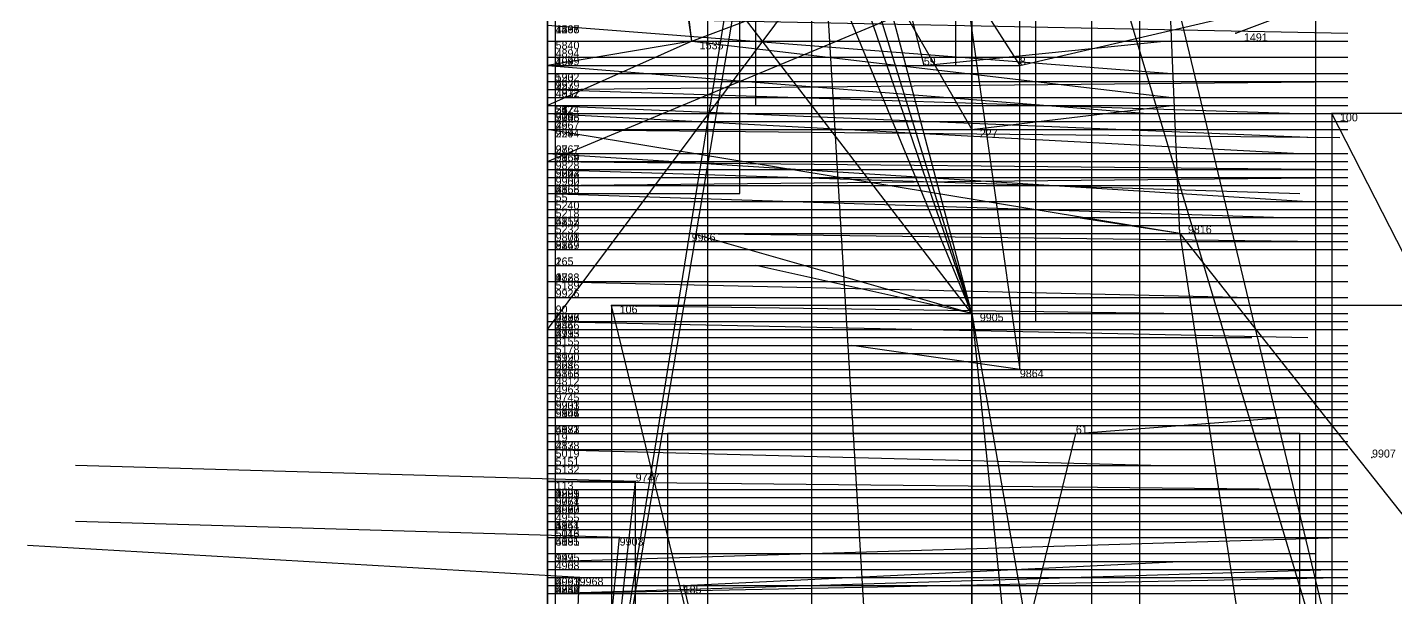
# Model space of a CAD drawing. Extents: x -0.07 to 1.1, y -0.07 to 1.1.
# Drawn here: x -0.065 to 0.106, y 0.1845 to 0.2557 of the extents above; entities that cross this region are included whole.
import ezdxf

# ---------------------------------------------------------------- set-up
doc = ezdxf.new("R2010")
doc.units = 0
for name, color, linetype in [('Clients', 3, 'CONTINUOUS'), ('Facilities', 3, 'CONTINUOUS'), ('Facilities_lines', 3, 'CONTINUOUS'), ('Min_max_boxes', 1, 'CONTINUOUS'), ('Normals', 1, 'CONTINUOUS'), ('Source_points', 5, 'CONTINUOUS'), ('Text', 3, 'CONTINUOUS')]:
    doc.layers.add(name, color=color, linetype=linetype)

msp = doc.modelspace()

# ---------------------------------------------------------------- linework, layer by layer
at = {"layer": 'Clients', "color": 5}
for p in [(0, 0.251, 0.008), (0.047, 0.251), (0.059, 0.251), (0, 0.248, 0.045), (0, 0.246, 0.05), (0, 0.245, 0.038), (0.098, 0.245), (0, 0.243, 0.928), (0.053, 0.243), (0, 0.24, 0.046), (0, 0.239, 0.925), (0, 0.238, 0.964), (0, 0.237, 0.901), (0, 0.236, 0.908), (0, 0.235, 0.038), (0, 0.23, 0.919), (0.018, 0.23, 1), (0.008, 0.221), (0, 0.219, 0.955), (0.059, 0.213, 1), (0.066, 0.205), (0, 0.203, 0.011), (0, 0.199, 0.054), (0.011, 0.199, 1), (0.009, 0.192, 1), (0, 0.19, 0.047), (0.004, 0.187, 1), (0, 0.185, 0.061), (0, 0.185, 0.925), (0.017, 0.186)]:
    msp.add_point(p, dxfattribs=at)
at = {"layer": 'Facilities', "color": 3}
for p in [(0.086, 0.255), (0, 0.254, 0.653), (0.018, 0.254), (0, 0.252, 0.459), (0, 0.252, 0.432), (0, 0.25, 0.121), (0, 0.249, 0.191), (0, 0.249, 0.69), (0, 0.248, 0.906), (0, 0.247, 0.31), (0, 0.247, 0.283), (0, 0.246, 0.222), (0, 0.246, 0.147), (0, 0.245, 0.712), (0, 0.245, 0.706), (0, 0.245, 0.876), (0, 0.244, 0.578), (0, 0.244, 0.806), (0, 0.243, 0.108), (0, 0.243, 0.083), (0, 0.243, 0.37), (0, 0.24, 0.779), (0, 0.239, 0.627), (0, 0.239, 0.916), (0, 0.239, 0.803), (0, 0.238, 0.288), (0, 0.238, 0.754), (0, 0.236, 0.283), (0, 0.236, 0.747), (0, 0.234, 0.183), (0, 0.233, 0.615), (0, 0.232, 0.393), (0, 0.232, 0.557), (0, 0.232, 0.648), (0, 0.231, 0.569), (0, 0.23, 0.601), (0, 0.23, 0.766), (0.079, 0.23, 1), (0, 0.229, 0.84), (0, 0.228, 0.194), (0, 0.228, 0.717), (0, 0.226, 0.164), (0, 0.226, 0.244), (0, 0.224, 0.027), (0, 0.224, 0.344), (0, 0.224, 0.543), (0, 0.224, 0.882), (0, 0.222, 0.767), (0, 0.22, 0.159), (0, 0.22, 0.422), (0, 0.219, 0.127), (0, 0.219, 0.167), (0, 0.219, 0.769), (0, 0.219, 0.791), (0.053, 0.22, 1), (0, 0.218, 0.072), (0, 0.218, 0.42), (0, 0.218, 0.681), (0, 0.218, 0.886), (0, 0.217, 0.024), (0, 0.216, 0.167), (0, 0.216, 0.667), (0, 0.216, 0.748), (0, 0.215, 0.17), (0, 0.214, 0.18), (0, 0.214, 0.68), (0, 0.214, 0.749), (0, 0.213, 0.111), (0, 0.213, 0.25), (0, 0.213, 0.253), (0, 0.212, 0.576), (0, 0.211, 0.475), (0, 0.21, 0.472), (0, 0.209, 0.85), (0, 0.208, 0.747), (0, 0.208, 0.726), (0, 0.208, 0.837), (0, 0.207, 0.78), (0, 0.207, 0.841), (0, 0.206, 0.254), (0, 0.205, 0.712), (0, 0.205, 0.568), (0, 0.204, 0.161), (0, 0.203, 0.341), (0, 0.203, 0.432), (0.103, 0.202, 1), (0, 0.201, 0.573), (0, 0.2, 0.536), (0, 0.198, 0.423), (0, 0.198, 0.758), (0, 0.197, 0.24), (0, 0.197, 0.458), (0, 0.197, 0.746), (0, 0.197, 0.787), (0, 0.196, 0.786), (0, 0.195, 0.122), (0, 0.195, 0.402), (0, 0.195, 0.253), (0, 0.195, 0.488), (0, 0.195, 0.596), (0, 0.194, 0.082), (0, 0.194, 0.524), (0, 0.193, 0.401), (0, 0.193, 0.662), (0, 0.192, 0.374), (0, 0.192, 0.343), (0, 0.192, 0.463), (0, 0.192, 0.652), (0, 0.189, 0.453), (0, 0.189, 0.924), (0, 0.188, 0.356), (0, 0.187, 0.373), (0, 0.186, 0.166), (0, 0.186, 0.361), (0, 0.186, 0.467), (0, 0.186, 0.641), (0, 0.186, 0.556), (0, 0.185, 0.254)]:
    msp.add_point(p, dxfattribs=at)
at = {"layer": 'Facilities_lines', "color": 3}
for p, q in [((0, 0.243, 0.083), (0, 0.476, 0.091)), ((0, 0.424, 0.065), (0, 0.235, 0.038)), ((0.018, 0.254), (0, 0.405, 0.068)), ((0, 0.397, 0.986), (0, 0.238, 0.964)), ((0, 0.397, 0.986), (0, 0.219, 0.955)), ((0, 0.217, 0.024), (0, 0.391, 0.035)), ((0.018, 0.254), (0, 0.381, 0.037)), ((0.037, 0.368, 1), (0.059, 0.213, 1)), ((0, 0.359, 0.017), (0, 0.245, 0.038)), ((0, 0.348, 0.925), (0, 0.175, 0.912)), ((0, 0.343, 0.014), (0.059, 0.251)), ((0, 0.218, 0.072), (0, 0.34, 0.068)), ((0.105, 0.149), (0.06, 0.337)), ((0, 0.335, 0.034), (0.053, 0.243)), ((0.027, 0.329), (0.047, 0.251)), ((0.053, 0.22, 1), (0.011, 0.322, 1)), ((0.105, 0.149), (0.053, 0.323)), ((0, 0.183, 0.934), (0, 0.319, 0.95)), ((0.053, 0.22, 1), (0.024, 0.305, 1)), ((0.053, 0.22, 1), (0.029, 0.298, 1)), ((0.053, 0.22, 1), (0.032, 0.299, 1)), ((0.04, 0.175, 1), (0.033, 0.292, 1)), ((0, 0.218, 0.072), (0.053, 0.289)), ((0.053, 0.22, 1), (0, 0.289, 0.988)), ((0, 0.12, 0.978), (0.026, 0.281, 1)), ((0, 0.12, 0.978), (0.027, 0.28, 1)), ((0, 0.183, 0.934), (0, 0.28, 0.945)), ((0, 0.239, 0.916), (0.096, 0.279, 1)), ((0.079, 0.23, 1), (0.077, 0.277, 1)), ((0, 0.173, 0.93), (0, 0.264, 0.953)), ((0.018, 0.254), (0.026, 0.257)), ((0.018, 0.254), (0, 0.251, 0.008)), ((0.018, 0.254), (0, 0.246, 0.05)), ((0, 0.224, 0.027), (0, 0.248, 0.045)), ((0, 0.248, 0.906), (0, 0.237, 0.901)), ((0, 0.248, 0.906), (0, 0.236, 0.908)), ((0.178, 0.088), (0.098, 0.245)), ((0.079, 0.23, 1), (0, 0.243, 0.928)), ((0, 0.224, 0.027), (0, 0.24, 0.046)), ((0, 0.239, 0.916), (0, 0.098, 0.904)), ((0, 0.189, 0.924), (0, 0.239, 0.925)), ((0, 0.189, 0.924), (0, 0.23, 0.919)), ((0.053, 0.22, 1), (0.018, 0.23, 1)), ((0.079, 0.23, 1), (0.189, 0.091, 1)), ((0.079, 0.23, 1), (0.099, 0.098, 1)), ((0, 0.224, 0.027), (0, 0.199, 0.054)), ((0.047, 0.061), (0.008, 0.221)), ((0.053, 0.22, 1), (0.068, 0.074, 1)), ((0.053, 0.22, 1), (0.061, 0.174, 1)), ((0, 0.218, 0.072), (0, 0.123, 0.093)), ((0, 0.217, 0.024), (0, 0.19, 0.047)), ((0, 0.217, 0.024), (0, 0.203, 0.011)), ((0, 0.217, 0.024), (0, 0.167, 0.017)), ((0, 0.217, 0.024), (0, 0.185, 0.061)), ((0.035, 0.079), (0.066, 0.205)), ((0, 0.102, 0.958), (0.011, 0.199, 1)), ((0, 0.102, 0.958), (0.009, 0.192, 1)), ((0, 0.189, 0.924), (0, 0.185, 0.925)), ((0, 0.102, 0.958), (0.004, 0.187, 1)), ((0.047, 0.061), (0.017, 0.186))]:
    msp.add_line(p, q, dxfattribs=at)
at = {"layer": 'Min_max_boxes', "color": 1}
for p, q in [((0, 0.595), (0, 0.235)), ((0, 0.595, 0.065), (0, 0.235, 0.065)), ((0.024, 0.235), (0.024, 0.595)), ((0.024, 0.235, 0.065), (0.024, 0.595, 0.065)), ((0, 0.245, 0.017), (0, 0.566, 0.017)), ((0, 0.566, 0.017), (0, 0.245, 0.017)), ((0, 0.245, 0.062), (0, 0.566, 0.062)), ((0, 0.566, 0.062), (0, 0.245, 0.062)), ((0, 0.497), (0, 0.251)), ((0, 0.497, 0.05), (0, 0.251, 0.05)), ((0.059, 0.251), (0.059, 0.497)), ((0.059, 0.251, 0.05), (0.059, 0.497, 0.05)), ((0, 0.483, 0.955), (0, 0.219, 0.955)), ((0, 0.483, 1), (0, 0.219, 1)), ((0.061, 0.219, 0.955), (0.061, 0.483, 0.955)), ((0.061, 0.219, 1), (0.061, 0.483, 1)), ((0, 0.243, 0.083), (0, 0.476, 0.083)), ((0, 0.476, 0.083), (0, 0.243, 0.083)), ((0, 0.243, 0.091), (0, 0.476, 0.091)), ((0, 0.476, 0.091), (0, 0.243, 0.091)), ((0, 0.428), (0, 0.251)), ((0, 0.428, 0.085), (0, 0.251, 0.085)), ((0.051, 0.251), (0.051, 0.428)), ((0.051, 0.251, 0.085), (0.051, 0.428, 0.085)), ((0, 0.405), (0, 0.246)), ((0, 0.405, 0.068), (0, 0.246, 0.068)), ((0.026, 0.246), (0.026, 0.405)), ((0.026, 0.246, 0.068), (0.026, 0.405, 0.068)), ((0, 0.403, 0.964), (0, 0.213, 0.964)), ((0, 0.403, 1), (0, 0.213, 1)), ((0.059, 0.213, 0.964), (0.059, 0.403, 0.964)), ((0.059, 0.213, 1), (0.059, 0.403, 1)), ((0, 0.167, 0.011), (0, 0.391, 0.011)), ((0, 0.391, 0.011), (0, 0.167, 0.011)), ((0, 0.167, 0.061), (0, 0.391, 0.061)), ((0, 0.391, 0.061), (0, 0.167, 0.061)), ((0, 0.175, 0.912), (0, 0.348, 0.912)), ((0, 0.348, 0.912), (0, 0.175, 0.912)), ((0, 0.175, 0.925), (0, 0.348, 0.925)), ((0, 0.348, 0.925), (0, 0.175, 0.925)), ((0, 0.34), (0, 0.123)), ((0, 0.34, 0.093), (0, 0.123, 0.093)), ((0.053, 0.123), (0.053, 0.34)), ((0.053, 0.123, 0.093), (0.053, 0.34, 0.093)), ((0.053, 0.337), (0.053, 0.085)), ((0.053, 0.337), (0.053, 0.085)), ((0, 0.335), (0, 0.243)), ((0, 0.335, 0.05), (0, 0.243, 0.05)), ((0.053, 0.243), (0.053, 0.335)), ((0.053, 0.243, 0.05), (0.053, 0.335, 0.05)), ((0, 0.322, 0.988), (0, 0.074, 0.988)), ((0, 0.322, 1), (0, 0.074, 1)), ((0.068, 0.074, 0.988), (0.068, 0.322, 0.988)), ((0.068, 0.074, 1), (0.068, 0.322, 1)), ((0, 0.319, 0.886), (0, 0, 0.886)), ((0, 0.319, 0.95), (0, 0, 0.95)), ((0.02, 0, 0.886), (0.02, 0.319, 0.886)), ((0.02, 0, 0.95), (0.02, 0.319, 0.95)), ((0, 0.292, 0.976), (0, 0, 0.976)), ((0, 0.292, 1), (0, 0, 1)), ((0.074, 0, 0.976), (0.074, 0.292, 0.976)), ((0.074, 0, 1), (0.074, 0.292, 1)), ((0, 0.281, 0.974), (0, 0, 0.974)), ((0, 0.281, 1), (0, 0, 1)), ((0.033, 0, 0.974), (0.033, 0.281, 0.974)), ((0.033, 0, 1), (0.033, 0.281, 1)), ((0, 0.279, 0.904), (0, 0.098, 0.904)), ((0, 0.279, 1), (0, 0.098, 1)), ((0.096, 0.098, 0.904), (0.096, 0.279, 0.904)), ((0.096, 0.098, 1), (0.096, 0.279, 1)), ((0, 0.277, 0.928), (0, 0.091, 0.928)), ((0, 0.277, 1), (0, 0.091, 1)), ((0, 0.264, 0.925), (0, 0, 0.925)), ((0, 0.264, 0.953), (0, 0, 0.953)), ((0.001, 0, 0.925), (0.001, 0.264, 0.925)), ((0.001, 0, 0.953), (0.001, 0.264, 0.953)), ((0, 0.251), (0.059, 0.251)), ((0, 0.251, 0.05), (0.059, 0.251, 0.05)), ((0, 0.251), (0, 0.251, 0.05)), ((0, 0.251), (0.051, 0.251)), ((0, 0.251, 0.085), (0.051, 0.251, 0.085)), ((0, 0.251), (0, 0.251, 0.085)), ((0.051, 0.251), (0.051, 0.251, 0.085)), ((0.059, 0.251), (0.059, 0.251, 0.05)), ((0, 0.199, 0.027), (0, 0.248, 0.027)), ((0, 0.248, 0.027), (0, 0.248, 0.027)), ((0, 0.248, 0.027), (0, 0.199, 0.027)), ((0, 0.199, 0.054), (0, 0.248, 0.054)), ((0, 0.248, 0.054), (0, 0.248, 0.054)), ((0, 0.248, 0.054), (0, 0.199, 0.054)), ((0, 0.248, 0.027), (0, 0.248, 0.054)), ((0, 0.248, 0.027), (0, 0.248, 0.054)), ((0, 0.236, 0.901), (0, 0.248, 0.901)), ((0, 0.248, 0.901), (0, 0.248, 0.901)), ((0, 0.248, 0.901), (0, 0.236, 0.901)), ((0, 0.236, 0.908), (0, 0.248, 0.908)), ((0, 0.248, 0.908), (0, 0.248, 0.908)), ((0, 0.248, 0.908), (0, 0.236, 0.908)), ((0, 0.248, 0.901), (0, 0.248, 0.908)), ((0, 0.248, 0.901), (0, 0.248, 0.908)), ((0, 0.246), (0.026, 0.246)), ((0, 0.246, 0.068), (0.026, 0.246, 0.068)), ((0, 0.246), (0, 0.246, 0.068)), ((0, 0.245, 0.017), (0, 0.245, 0.017)), ((0, 0.245, 0.062), (0, 0.245, 0.062)), ((0, 0.245, 0.017), (0, 0.245, 0.062)), ((0, 0.245, 0.017), (0, 0.245, 0.062)), ((0.026, 0.246), (0.026, 0.246, 0.068)), ((0.178, 0.245), (0.098, 0.245)), ((0.098, 0.245), (0.098, 0)), ((0.178, 0.245, 0.083), (0.098, 0.245, 0.083)), ((0.098, 0.245, 0.083), (0.098, 0, 0.083)), ((0.098, 0.245), (0.098, 0.245, 0.083)), ((0, 0.243, 0.083), (0, 0.243, 0.083)), ((0, 0.243, 0.091), (0, 0.243, 0.091)), ((0, 0.243, 0.083), (0, 0.243, 0.091)), ((0, 0.243, 0.083), (0, 0.243, 0.091)), ((0, 0.243), (0.053, 0.243)), ((0, 0.243, 0.05), (0.053, 0.243, 0.05)), ((0, 0.243), (0, 0.243, 0.05)), ((0.053, 0.243), (0.053, 0.243, 0.05)), ((0, 0.185, 0.919), (0, 0.239, 0.919)), ((0, 0.239, 0.919), (0, 0.239, 0.919)), ((0, 0.239, 0.919), (0, 0.185, 0.919)), ((0, 0.185, 0.925), (0, 0.239, 0.925)), ((0, 0.239, 0.925), (0, 0.239, 0.925)), ((0, 0.239, 0.925), (0, 0.185, 0.925)), ((0, 0.239, 0.919), (0, 0.239, 0.925)), ((0, 0.239, 0.919), (0, 0.239, 0.925)), ((0, 0.236, 0.901), (0, 0.236, 0.901)), ((0, 0.236, 0.908), (0, 0.236, 0.908)), ((0, 0.236, 0.901), (0, 0.236, 0.908)), ((0, 0.236, 0.901), (0, 0.236, 0.908)), ((0, 0.235), (0.024, 0.235)), ((0, 0.235, 0.065), (0.024, 0.235, 0.065)), ((0, 0.235), (0, 0.235, 0.065)), ((0.024, 0.235), (0.024, 0.235, 0.065)), ((0.224, 0.221), (0.008, 0.221)), ((0.008, 0.221), (0.008, 0)), ((0.224, 0.221, 0.004), (0.008, 0.221, 0.004)), ((0.008, 0.221, 0.004), (0.008, 0, 0.004)), ((0.008, 0.221), (0.008, 0.221, 0.004)), ((0, 0.219, 0.955), (0.061, 0.219, 0.955)), ((0, 0.219, 1), (0.061, 0.219, 1)), ((0, 0.219, 0.955), (0, 0.219, 1)), ((0.061, 0.219, 0.955), (0.061, 0.219, 1)), ((0, 0.213, 0.964), (0.059, 0.213, 0.964)), ((0, 0.213, 1), (0.059, 0.213, 1)), ((0, 0.213, 0.964), (0, 0.213, 1)), ((0.059, 0.213, 0.964), (0.059, 0.213, 1)), ((0.094, 0.205), (0.015, 0.205)), ((0.015, 0.205), (0.015, 0)), ((0.094, 0.205, 0.078), (0.015, 0.205, 0.078)), ((0.015, 0.205, 0.078), (0.015, 0, 0.078)), ((0.015, 0.205), (0.015, 0.205, 0.078)), ((0.094, 0), (0.094, 0.205)), ((0.094, 0, 0.078), (0.094, 0.205, 0.078)), ((0.094, 0.205), (0.094, 0.205, 0.078)), ((0, 0.199, 0.027), (0, 0.199, 0.027)), ((0, 0.199, 0.054), (0, 0.199, 0.054)), ((0, 0.199, 0.027), (0, 0.199, 0.054)), ((0, 0.199, 0.027), (0, 0.199, 0.054)), ((0.011, 0.199, 0.802), (0, 0.199, 0.802)), ((0, 0.199, 0.802), (0, 0.013, 0.802)), ((0.011, 0.199, 1), (0, 0.199, 1)), ((0, 0.199, 1), (0, 0.013, 1)), ((0, 0.199, 0.802), (0, 0.199, 1)), ((0.011, 0.013, 0.802), (0.011, 0.199, 0.802)), ((0.011, 0.013, 1), (0.011, 0.199, 1)), ((0.011, 0.199, 0.802), (0.011, 0.199, 1)), ((0, 0.185, 0.919), (0, 0.185, 0.919)), ((0, 0.185, 0.925), (0, 0.185, 0.925)), ((0, 0.185, 0.919), (0, 0.185, 0.925)), ((0, 0.185, 0.919), (0, 0.185, 0.925))]:
    msp.add_line(p, q, dxfattribs=at)
at = {"layer": 'Normals', "color": 1}
for p, q in [((0, 0.257, 0.916), (0.1, 0.255, 0.909)), ((0.059, 0.251), (0.085, 0.257, 0.096)), ((0.086, 0.255), (0.094, 0.258, 0.1)), ((0, 0.256, 0.021), (0.078, 0.25, 0.083)), ((0, 0.254, 0.653), (0.1, 0.254, 0.653)), ((0.018, 0.254), (0.078, 0.247, 0.08)), ((0.047, 0.251), (0.077, 0.254, 0.095)), ((0, 0.252, 0.459), (0.1, 0.252, 0.459)), ((0, 0.252, 0.432), (0.1, 0.252, 0.432)), ((0, 0.251, 0.008), (0.075, 0.245, 0.074)), ((0, 0.25, 0.121), (0.1, 0.25, 0.121)), ((0, 0.249, 0.191), (0.1, 0.249, 0.191)), ((0, 0.249, 0.69), (0.1, 0.249, 0.69)), ((0, 0.248, 0.906), (0.1, 0.249, 0.904)), ((0, 0.248, 0.045), (0.094, 0.245, 0.078)), ((0, 0.247, 0.31), (0.1, 0.247, 0.31)), ((0, 0.247, 0.283), (0.1, 0.247, 0.283)), ((0, 0.246, 0.05), (0.096, 0.242, 0.077)), ((0, 0.246, 0.222), (0.1, 0.246, 0.222)), ((0, 0.246, 0.147), (0.1, 0.246, 0.147)), ((0, 0.245, 0.038), (0.094, 0.24, 0.072)), ((0, 0.245, 0.712), (0.1, 0.245, 0.712)), ((0, 0.245, 0.706), (0.1, 0.245, 0.706)), ((0, 0.245, 0.876), (0.1, 0.245, 0.876)), ((0.053, 0.243), (0.078, 0.246, 0.097)), ((0.098, 0.245), (0.099, 0.245, 0.1)), ((0, 0.244, 0.578), (0.1, 0.244, 0.578)), ((0, 0.244, 0.806), (0.1, 0.244, 0.806)), ((0, 0.243, 0.108), (0.1, 0.243, 0.108)), ((0, 0.243, 0.083), (0.1, 0.243, 0.088)), ((0, 0.243, 0.37), (0.1, 0.243, 0.37)), ((0, 0.243, 0.928), (0.099, 0.242, 0.912)), ((0, 0.24, 0.046), (0.095, 0.234, 0.078)), ((0, 0.24, 0.779), (0.1, 0.24, 0.779)), ((0, 0.239, 0.627), (0.1, 0.239, 0.627)), ((0, 0.239, 0.916), (0.1, 0.238, 0.911)), ((0, 0.239, 0.925), (0.099, 0.239, 0.914)), ((0, 0.239, 0.803), (0.1, 0.239, 0.803)), ((0, 0.238, 0.288), (0.1, 0.238, 0.288)), ((0, 0.238, 0.754), (0.1, 0.238, 0.754)), ((0, 0.238, 0.964), (0.094, 0.235, 0.932)), ((0, 0.236, 0.908), (0.1, 0.237, 0.906)), ((0, 0.237, 0.901), (0.1, 0.237, 0.899)), ((0, 0.236, 0.283), (0.1, 0.236, 0.283)), ((0, 0.236, 0.747), (0.1, 0.236, 0.747)), ((0, 0.235, 0.038), (0.092, 0.232, 0.078)), ((0, 0.234, 0.183), (0.1, 0.234, 0.183)), ((0, 0.233, 0.615), (0.1, 0.233, 0.615)), ((0, 0.232, 0.393), (0.1, 0.232, 0.393)), ((0, 0.232, 0.557), (0.1, 0.232, 0.557)), ((0, 0.232, 0.648), (0.1, 0.232, 0.648)), ((0, 0.231, 0.569), (0.1, 0.231, 0.569)), ((0.079, 0.23, 1), (0.066, 0.232, 1.099)), ((0, 0.23, 0.601), (0.1, 0.23, 0.601)), ((0, 0.23, 0.766), (0.1, 0.23, 0.766)), ((0, 0.23, 0.919), (0.1, 0.23, 0.91)), ((0.018, 0.23, 1), (0.097, 0.229, 0.939)), ((0, 0.229, 0.84), (0.1, 0.229, 0.84)), ((0, 0.228, 0.194), (0.1, 0.228, 0.194)), ((0, 0.228, 0.717), (0.1, 0.228, 0.717)), ((0, 0.226, 0.164), (0.1, 0.226, 0.164)), ((0, 0.226, 0.244), (0.1, 0.226, 0.244)), ((0.053, 0.22, 1), (0.026, 0.226, 1.096)), ((0, 0.224, 0.027), (0.088, 0.222, 0.074)), ((0, 0.224, 0.344), (0.1, 0.224, 0.344)), ((0, 0.224, 0.543), (0.1, 0.224, 0.543)), ((0, 0.224, 0.882), (0.1, 0.224, 0.882)), ((0, 0.222, 0.767), (0.1, 0.222, 0.767)), ((0.008, 0.221), (0.08, 0.22, 0.069)), ((0, 0.22, 0.159), (0.1, 0.22, 0.159)), ((0, 0.22, 0.422), (0.1, 0.22, 0.422)), ((0, 0.219, 0.127), (0.1, 0.219, 0.127)), ((0, 0.219, 0.167), (0.1, 0.219, 0.167)), ((0, 0.219, 0.769), (0.1, 0.219, 0.769)), ((0, 0.219, 0.791), (0.1, 0.219, 0.791)), ((0, 0.219, 0.955), (0.095, 0.217, 0.923)), ((0, 0.218, 0.072), (0.099, 0.218, 0.084)), ((0, 0.218, 0.42), (0.1, 0.218, 0.42)), ((0, 0.218, 0.681), (0.1, 0.218, 0.681)), ((0, 0.218, 0.886), (0.1, 0.218, 0.886)), ((0, 0.217, 0.024), (0.088, 0.217, 0.071)), ((0, 0.216, 0.167), (0.1, 0.216, 0.167)), ((0, 0.216, 0.667), (0.1, 0.216, 0.667)), ((0, 0.216, 0.748), (0.1, 0.216, 0.748)), ((0.059, 0.213, 1), (0.038, 0.216, 1.098)), ((0, 0.215, 0.17), (0.1, 0.215, 0.17)), ((0, 0.214, 0.18), (0.1, 0.214, 0.18)), ((0, 0.214, 0.68), (0.1, 0.214, 0.68)), ((0, 0.214, 0.749), (0.1, 0.214, 0.749)), ((0, 0.213, 0.111), (0.1, 0.213, 0.111)), ((0, 0.213, 0.25), (0.1, 0.213, 0.25)), ((0, 0.213, 0.253), (0.1, 0.213, 0.253)), ((0, 0.212, 0.576), (0.1, 0.212, 0.576)), ((0, 0.211, 0.475), (0.1, 0.211, 0.475)), ((0, 0.21, 0.472), (0.1, 0.21, 0.472)), ((0, 0.209, 0.85), (0.1, 0.209, 0.85)), ((0, 0.208, 0.747), (0.1, 0.208, 0.747)), ((0, 0.208, 0.726), (0.1, 0.208, 0.726)), ((0, 0.208, 0.837), (0.1, 0.208, 0.837)), ((0, 0.207, 0.78), (0.1, 0.207, 0.78)), ((0, 0.207, 0.841), (0.1, 0.207, 0.841)), ((0.066, 0.205), (0.092, 0.207, 0.097)), ((0, 0.206, 0.254), (0.1, 0.206, 0.254)), ((0, 0.205, 0.712), (0.1, 0.205, 0.712)), ((0, 0.205, 0.568), (0.1, 0.205, 0.568)), ((0, 0.204, 0.161), (0.1, 0.204, 0.161)), ((0, 0.203, 0.011), (0.077, 0.201, 0.075)), ((0, 0.203, 0.341), (0.1, 0.203, 0.341)), ((0, 0.203, 0.432), (0.1, 0.203, 0.432)), ((0.103, 0.202, 1), (0.103, 0.202, 1.1)), ((0.011, 0.199, 1), (-0.059, 0.201, 1.071)), ((0, 0.201, 0.573), (0.1, 0.201, 0.573)), ((0, 0.2, 0.536), (0.1, 0.2, 0.536)), ((0, 0.199, 0.054), (0.097, 0.198, 0.08)), ((0, 0.198, 0.423), (0.1, 0.198, 0.423)), ((0, 0.198, 0.758), (0.1, 0.198, 0.758)), ((0, 0.197, 0.24), (0.1, 0.197, 0.24)), ((0, 0.197, 0.458), (0.1, 0.197, 0.458)), ((0, 0.197, 0.746), (0.1, 0.197, 0.746)), ((0, 0.197, 0.787), (0.1, 0.197, 0.787)), ((0, 0.196, 0.786), (0.1, 0.196, 0.786)), ((0, 0.195, 0.122), (0.1, 0.195, 0.122)), ((0, 0.195, 0.402), (0.1, 0.195, 0.402)), ((0, 0.195, 0.253), (0.1, 0.195, 0.253)), ((0, 0.195, 0.488), (0.1, 0.195, 0.488)), ((0, 0.195, 0.596), (0.1, 0.195, 0.596)), ((0.009, 0.192, 1), (-0.059, 0.194, 1.073)), ((0, 0.194, 0.082), (0.1, 0.194, 0.084)), ((0, 0.194, 0.524), (0.1, 0.194, 0.524)), ((0, 0.193, 0.401), (0.1, 0.193, 0.401)), ((0, 0.193, 0.662), (0.1, 0.193, 0.662)), ((0, 0.192, 0.374), (0.1, 0.192, 0.374)), ((0, 0.192, 0.343), (0.1, 0.192, 0.343)), ((0, 0.192, 0.463), (0.1, 0.192, 0.463)), ((0, 0.192, 0.652), (0.1, 0.192, 0.652)), ((0, 0.189, 0.924), (0.099, 0.192, 0.914)), ((0.004, 0.187, 1), (-0.065, 0.191, 1.073)), ((0, 0.19, 0.047), (0.096, 0.19, 0.074)), ((0, 0.189, 0.453), (0.1, 0.189, 0.453)), ((0.017, 0.186), (0.079, 0.189, 0.078)), ((0, 0.185, 0.061), (0.098, 0.188, 0.08)), ((0, 0.188, 0.356), (0.1, 0.188, 0.356)), ((0, 0.187, 0.373), (0.1, 0.187, 0.373)), ((0, 0.185, 0.925), (0.099, 0.187, 0.914)), ((0, 0.186, 0.166), (0.1, 0.186, 0.166)), ((0, 0.186, 0.361), (0.1, 0.186, 0.361)), ((0, 0.186, 0.467), (0.1, 0.186, 0.467)), ((0, 0.186, 0.641), (0.1, 0.186, 0.641)), ((0, 0.186, 0.556), (0.1, 0.186, 0.556)), ((0, 0.185, 0.254), (0.1, 0.185, 0.254))]:
    msp.add_line(p, q, dxfattribs=at)
at = {"layer": 'Source_points', "color": 5}
for p in [(0.086, 0.255), (0, 0.254, 0.653), (0.018, 0.254), (0, 0.252, 0.459), (0, 0.252, 0.432), (0, 0.251, 0.008), (0, 0.25, 0.121), (0.047, 0.251), (0.059, 0.251), (0, 0.249, 0.191), (0, 0.249, 0.69), (0, 0.248, 0.045), (0, 0.248, 0.906), (0, 0.247, 0.31), (0, 0.247, 0.283), (0, 0.246, 0.05), (0, 0.246, 0.222), (0, 0.246, 0.147), (0, 0.245, 0.038), (0, 0.245, 0.712), (0, 0.245, 0.706), (0, 0.245, 0.876), (0.098, 0.245), (0, 0.244, 0.578), (0, 0.244, 0.806), (0, 0.243, 0.108), (0, 0.243, 0.083), (0, 0.243, 0.37), (0, 0.243, 0.928), (0.053, 0.243), (0, 0.24, 0.046), (0, 0.24, 0.779), (0, 0.239, 0.627), (0, 0.239, 0.916), (0, 0.239, 0.925), (0, 0.239, 0.803), (0, 0.238, 0.288), (0, 0.238, 0.754), (0, 0.238, 0.964), (0, 0.237, 0.901), (0, 0.236, 0.283), (0, 0.236, 0.747), (0, 0.236, 0.908), (0, 0.235, 0.038), (0, 0.234, 0.183), (0, 0.233, 0.615), (0, 0.232, 0.393), (0, 0.232, 0.557), (0, 0.232, 0.648), (0, 0.231, 0.569), (0, 0.23, 0.601), (0, 0.23, 0.766), (0, 0.23, 0.919), (0.018, 0.23, 1), (0.079, 0.23, 1), (0, 0.229, 0.84), (0, 0.228, 0.194), (0, 0.228, 0.717), (0, 0.226, 0.164), (0, 0.226, 0.244), (0, 0.224, 0.027), (0, 0.224, 0.344), (0, 0.224, 0.543), (0, 0.224, 0.882), (0, 0.222, 0.767), (0.008, 0.221), (0, 0.22, 0.159), (0, 0.22, 0.422), (0, 0.219, 0.127), (0, 0.219, 0.167), (0, 0.219, 0.769), (0, 0.219, 0.791), (0, 0.219, 0.955), (0.053, 0.22, 1), (0, 0.218, 0.072), (0, 0.218, 0.42), (0, 0.218, 0.681), (0, 0.218, 0.886), (0, 0.217, 0.024), (0, 0.216, 0.167), (0, 0.216, 0.667), (0, 0.216, 0.748), (0, 0.215, 0.17), (0, 0.214, 0.18), (0, 0.214, 0.68), (0, 0.214, 0.749), (0, 0.213, 0.111), (0, 0.213, 0.25), (0, 0.213, 0.253), (0, 0.212, 0.576), (0.059, 0.213, 1), (0, 0.211, 0.475), (0, 0.21, 0.472), (0, 0.209, 0.85), (0, 0.208, 0.747), (0, 0.208, 0.726), (0, 0.208, 0.837), (0, 0.207, 0.78), (0, 0.207, 0.841), (0, 0.206, 0.254), (0, 0.205, 0.712), (0, 0.205, 0.568), (0, 0.204, 0.161), (0.066, 0.205), (0, 0.203, 0.011), (0, 0.203, 0.341), (0, 0.203, 0.432), (0.103, 0.202, 1), (0, 0.201, 0.573), (0, 0.2, 0.536), (0, 0.199, 0.054), (0.011, 0.199, 1), (0, 0.198, 0.423), (0, 0.198, 0.758), (0, 0.197, 0.24), (0, 0.197, 0.458), (0, 0.197, 0.746), (0, 0.197, 0.787), (0, 0.196, 0.786), (0, 0.195, 0.122), (0, 0.195, 0.402), (0, 0.195, 0.253), (0, 0.195, 0.488), (0, 0.195, 0.596), (0, 0.194, 0.082), (0, 0.194, 0.524), (0, 0.193, 0.401), (0, 0.193, 0.662), (0, 0.192, 0.374), (0, 0.192, 0.343), (0, 0.192, 0.463), (0, 0.192, 0.652), (0.009, 0.192, 1), (0, 0.19, 0.047), (0, 0.189, 0.453), (0, 0.189, 0.924), (0, 0.188, 0.356), (0, 0.187, 0.373), (0.004, 0.187, 1), (0, 0.186, 0.166), (0, 0.186, 0.361), (0, 0.186, 0.467), (0, 0.186, 0.641), (0, 0.186, 0.556), (0, 0.185, 0.061), (0, 0.185, 0.254), (0, 0.185, 0.925), (0.017, 0.186)]:
    msp.add_point(p, dxfattribs=at)

# ---------------------------------------------------------------- texts
at = {"layer": 'Text', "color": 3}
for s, p in [('4238', (0.001, 0.255, 0.433)), ('1497', (0.001, 0.255, 0.021)), ('1565', (0.001, 0.255, 0.2)), ('1491', (0.087, 0.254)), ('4894', (0.001, 0.252, 0.459)), ('5840', (0.001, 0.253, 0.653)), ('1535', (0.019, 0.253)), ('4949', (0.001, 0.251, 0.432)), ('109', (0.001, 0.251, 0.008)), ('59', (0.047, 0.251)), ('8', (0.059, 0.251)), ('5202', (0.001, 0.249, 0.69)), ('193', (0.001, 0.249, 0.121)), ('4817', (0.001, 0.247, 0.31)), ('4932', (0.001, 0.247, 0.283)), ('9979', (0.001, 0.248, 0.906)), ('22', (0.001, 0.248, 0.191)), ('153', (0.001, 0.248, 0.045)), ('34', (0.001, 0.245, 0.05)), ('5174', (0.001, 0.245, 0.706)), ('5135', (0.001, 0.244, 0.712)), ('5208', (0.001, 0.244, 0.578)), ('9935', (0.001, 0.244, 0.806)), ('9948', (0.001, 0.244, 0.876)), ('262', (0.001, 0.245, 0.222)), ('282', (0.001, 0.245, 0.147)), ('70', (0.001, 0.244, 0.038)), ('100', (0.099, 0.244)), ('4967', (0.001, 0.243, 0.37)), ('9944', (0.001, 0.242, 0.928)), ('266', (0.001, 0.243, 0.083)), ('229', (0.001, 0.242, 0.108)), ('227', (0.054, 0.242)), ('5164', (0.001, 0.239, 0.627)), ('9767', (0.001, 0.24, 0.779)), ('9854', (0.001, 0.239, 0.925)), ('9959', (0.001, 0.239, 0.803)), ('28', (0.001, 0.24, 0.046)), ('5004', (0.001, 0.237, 0.288)), ('5222', (0.001, 0.237, 0.754)), ('9828', (0.001, 0.238, 0.916)), ('9843', (0.001, 0.237, 0.964)), ('4855', (0.001, 0.235, 0.283)), ('5168', (0.001, 0.235, 0.747)), ('9902', (0.001, 0.236, 0.908)), ('9950', (0.001, 0.236, 0.901)), ('25', (0.001, 0.235, 0.038)), ('55', (0.001, 0.234, 0.183)), ('5240', (0.001, 0.233, 0.615)), ('5218', (0.001, 0.232, 0.648)), ('4852', (0.001, 0.231, 0.393)), ('5217', (0.001, 0.231, 0.569)), ('5115', (0.001, 0.231, 0.557)), ('5232', (0.001, 0.23, 0.601)), ('9816', (0.08, 0.23, 1)), ('9808', (0.001, 0.229, 0.766)), ('9871', (0.001, 0.229, 0.919)), ('9986', (0.018, 0.229, 1)), ('5149', (0.001, 0.228, 0.717)), ('82', (0.001, 0.228, 0.194)), ('9867', (0.001, 0.228, 0.84)), ('26', (0.001, 0.226, 0.164)), ('165', (0.001, 0.226, 0.244)), ('4888', (0.001, 0.224, 0.344)), ('5189', (0.001, 0.223, 0.543)), ('9833', (0.001, 0.224, 0.882)), ('172', (0.001, 0.224, 0.027)), ('9926', (0.001, 0.222, 0.767)), ('90', (0.001, 0.22, 0.159)), ('106', (0.009, 0.22)), ('4937', (0.001, 0.219, 0.422)), ('3', (0.001, 0.218, 0.127)), ('9777', (0.001, 0.219, 0.769)), ('9896', (0.001, 0.219, 0.791)), ('9983', (0.001, 0.219, 0.955)), ('9866', (0.001, 0.218, 0.886)), ('24', (0.001, 0.218, 0.072)), ('144', (0.001, 0.218, 0.167)), ('9905', (0.054, 0.219, 1)), ('4915', (0.001, 0.217, 0.42)), ('5133', (0.001, 0.217, 0.681)), ('279', (0.001, 0.217, 0.024)), ('5155', (0.001, 0.216, 0.667)), ('5178', (0.001, 0.215, 0.748)), ('81', (0.001, 0.216, 0.167)), ('31', (0.001, 0.214, 0.18)), ('5120', (0.001, 0.214, 0.68)), ('5246', (0.001, 0.213, 0.749)), ('203', (0.001, 0.213, 0.111)), ('258', (0.001, 0.213, 0.25)), ('199', (0.001, 0.214, 0.17)), ('4866', (0.001, 0.212, 0.253)), ('4812', (0.001, 0.211, 0.475)), ('5113', (0.001, 0.212, 0.576)), ('9864', (0.059, 0.212, 1)), ('4963', (0.001, 0.21, 0.472)), ('5201', (0.001, 0.208, 0.726)), ('9745', (0.001, 0.209, 0.85)), ('9933', (0.001, 0.208, 0.837)), ('5147', (0.001, 0.207, 0.747)), ('9806', (0.001, 0.207, 0.78)), ('9904', (0.001, 0.207, 0.841)), ('4882', (0.001, 0.205, 0.254)), ('5073', (0.001, 0.205, 0.712)), ('5131', (0.001, 0.205, 0.568)), ('61', (0.066, 0.205)), ('4838', (0.001, 0.203, 0.341)), ('217', (0.001, 0.203, 0.011)), ('19', (0.001, 0.204, 0.161)), ('5019', (0.001, 0.202, 0.432)), ('5151', (0.001, 0.201, 0.573)), ('9907', (0.103, 0.202, 1)), ('5132', (0.001, 0.2, 0.536)), ('113', (0.001, 0.198, 0.054)), ('9747', (0.011, 0.199, 1)), ('4895', (0.001, 0.197, 0.458)), ('4991', (0.001, 0.197, 0.423)), ('5061', (0.001, 0.196, 0.746)), ('9909', (0.001, 0.197, 0.758)), ('9757', (0.001, 0.196, 0.786)), ('9974', (0.001, 0.196, 0.787)), ('128', (0.001, 0.197, 0.24)), ('4973', (0.001, 0.195, 0.253)), ('4987', (0.001, 0.195, 0.488)), ('4955', (0.001, 0.194, 0.402)), ('5060', (0.001, 0.195, 0.596)), ('259', (0.001, 0.195, 0.122)), ('4944', (0.001, 0.193, 0.401)), ('5161', (0.001, 0.193, 0.524)), ('186', (0.001, 0.193, 0.082)), ('4891', (0.001, 0.191, 0.374)), ('5013', (0.001, 0.192, 0.343)), ('5146', (0.001, 0.192, 0.662)), ('5035', (0.001, 0.191, 0.463)), ('5181', (0.001, 0.191, 0.652)), ('9903', (0.009, 0.191, 1)), ('9995', (0.001, 0.189, 0.924)), ('147', (0.001, 0.189, 0.047)), ('4903', (0.001, 0.188, 0.453)), ('4968', (0.001, 0.188, 0.356)), ('4961', (0.001, 0.186, 0.373)), ('5093', (0.001, 0.186, 0.641)), ('209', (0.001, 0.186, 0.166)), ('9968', (0.004, 0.186, 1)), ('4854', (0.001, 0.185, 0.361)), ('4857', (0.001, 0.185, 0.467)), ('4939', (0.001, 0.185, 0.254)), ('5230', (0.001, 0.185, 0.556)), ('9789', (0.001, 0.185, 0.925)), ('284', (0.001, 0.185, 0.061)), ('185', (0.017, 0.185))]:
    msp.add_text(s, height=0.001, dxfattribs=at).set_placement(p)

doc.saveas('drawing.dxf')
